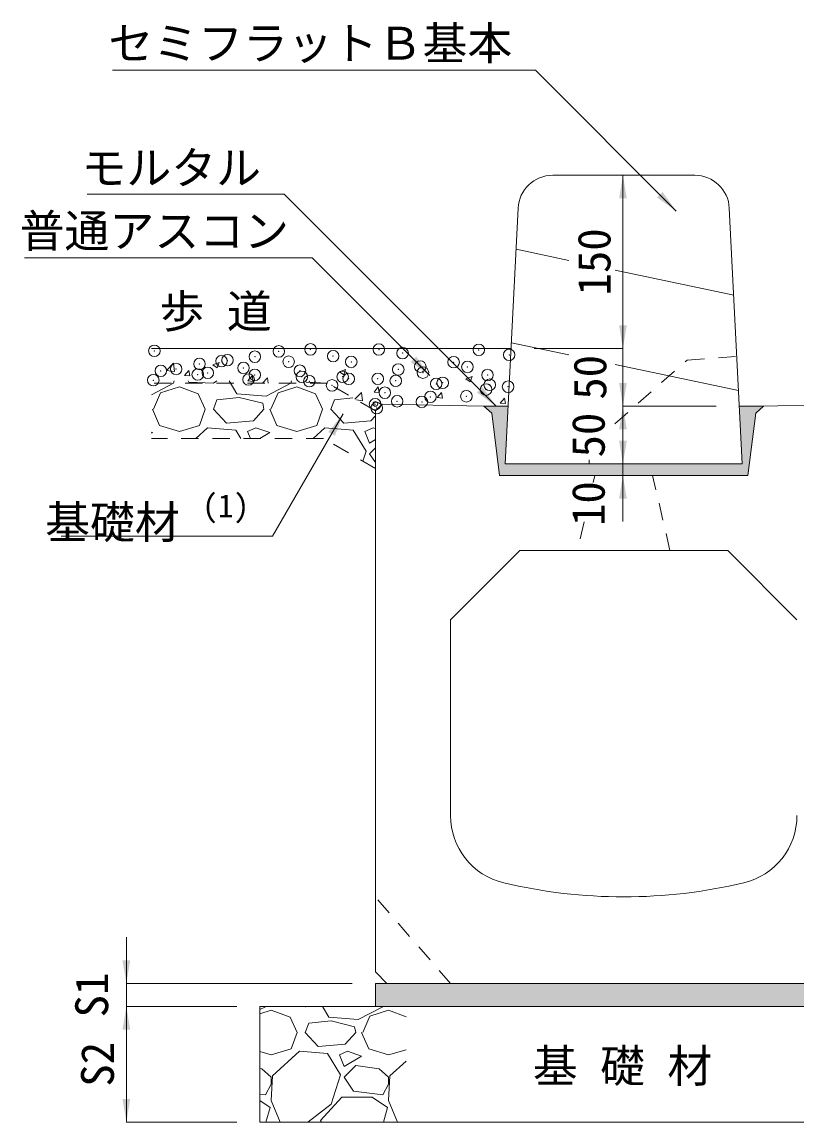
# Model space of a CAD drawing. Units: millimetres at full size; some dimension numbers follow another scale. Extents: x 80703 to 103503, y 5263 to 15046.
# Drawn here: x 82687 to 83358, y 10905 to 11857 of the extents above; entities that cross this region are included whole.
import ezdxf
from ezdxf.enums import TextEntityAlignment as Align

# ---------------------------------------------------------------- set-up
doc = ezdxf.new("R2010")
doc.units = ezdxf.units.MM
doc.header["$LTSCALE"] = 20
doc.header["$PDMODE"] = 32
doc.header["$PDSIZE"] = 10
doc.linetypes.add('USER1', pattern=[1.35, 0.75, -0.6])
for name, color, linetype, lineweight in [('0_2', 7, 'Continuous', 9), ('寸法引出', 7, 'Continuous', 9), ('寸法線', 7, 'Continuous', 9), ('本体', 7, 'Continuous', 5), ('補助線', 8, 'Continuous', 13), ('ﾊｯﾁﾝｸﾞ', 7, 'Continuous', 5)]:
    doc.layers.add(name, color=color, linetype=linetype, lineweight=lineweight)
doc.styles.add('ＭＳ ゴシック', font='')
doc.styles.get('ＭＳ ゴシック').set_extended_font_data('MS Gothic')

# ---------------------------------------------------------------- blocks, each defined once
blk = doc.blocks.new('filled_arrow')
at = {"color": 0, "linetype": 'Continuous', "lineweight": -2}
blk.add_solid([(7.5, 1.25), (0, 0), (7.5, -1.25)], dxfattribs=at)

msp = doc.modelspace()

# ---------------------------------------------------------------- hatches: boundary and pattern name
at = {"layer": 'ﾊｯﾁﾝｸﾞ'}
for points in [[(83105.02, 11474.66), (83107.52, 11524.66), (83086.52, 11524.78), (83093.26, 11518.71), (83100.02, 11464.66), (83315.02, 11464.66), (83321.77, 11518.71), (83328.51, 11524.78), (83307.51, 11524.78), (83310.02, 11474.66)], [(83422.52, 11004.66), (83422.52, 11024.66), (83002.52, 11024.66), (82992.52, 11024.66), (82992.52, 11004.66)]]:
    msp.add_hatch(color=8, dxfattribs=at).paths.add_polyline_path(points)

# ---------------------------------------------------------------- linework, layer by layer
at = {"layer": '0_2', "lineweight": 20}
for p, q in [((83146.05, 11724.66), (83268.98, 11724.66)), ((83105.02, 11474.66), (83116.09, 11696.16)), ((83310.02, 11474.66), (83298.94, 11696.16)), ((82798.82, 11574.66), (83110.02, 11574.66)), ((82998.51, 11526.54), (82992.52, 11520.66)), ((82992.52, 11520.66), (82992.52, 11034.66)), ((82998.51, 11526.54), (83086.52, 11524.78)), ((83093.26, 11518.71), (83086.52, 11524.78)), ((83086.52, 11524.78), (83107.52, 11524.78)), ((83328.51, 11524.78), (83307.52, 11524.66)), ((83321.77, 11518.71), (83328.51, 11524.78)), ((83416.52, 11526.54), (83328.51, 11524.78)), ((83093.26, 11518.71), (83100.02, 11464.66)), ((83321.77, 11518.71), (83315.02, 11464.66)), ((83105.02, 11474.66), (83310.02, 11474.66)), ((83315.02, 11464.66), (83100.02, 11464.66)), ((83057.52, 11339.66), (83117.52, 11399.66)), ((83297.52, 11399.66), (83117.52, 11399.66)), ((83297.52, 11399.66), (83357.52, 11339.66)), ((83057.52, 11339.66), (83057.52, 11170.19)), ((83002.52, 11024.66), (82992.52, 11034.66)), ((82992.52, 11024.66), (83422.52, 11024.66)), ((82992.52, 11024.66), (82992.52, 11004.66)), ((83412.51, 11024.66), (83002.52, 11024.66)), ((82892.52, 11004.66), (83522.52, 11004.66)), ((82892.52, 11004.66), (82892.52, 10904.66)), ((82892.52, 10904.66), (83522.52, 10904.66))]:
    msp.add_line(p, q, dxfattribs=at)
at = {"layer": '0_2', "linetype": 'USER1'}
for p, q in [((82950.95, 11544.66), (82798.82, 11544.66)), ((82992.52, 11520.66), (82950.95, 11544.66)), ((82947.48, 11496.66), (82798.82, 11496.66)), ((82992.52, 11470.66), (82947.48, 11496.66))]:
    msp.add_line(p, q, dxfattribs=at)
at = {"layer": '0_2', "lineweight": 20}
for centre, radius, start, end in [((83146.05, 11694.66), 30, 90, 177.13789), ((83268.98, 11694.66), 30, 2.8627, 90), ((83117.52, 11170.19), 60, 180, 256.65785), ((83297.51, 11170.19), 60, 283.34237, 0), ((83207.52, 11549.66), 450, 256.65777, 283.34225)]:
    msp.add_arc(centre, radius, start, end, dxfattribs=at)
at = {"layer": '寸法引出'}
for p, q in [((83206.83, 11724.66), (83206.83, 11574.66)), ((83248.98, 11724.66), (83206.83, 11724.66)), ((83206.83, 11614.66), (83206.83, 11484.66)), ((83130.02, 11574.66), (83206.83, 11574.66)), ((83130.02, 11574.66), (83206.83, 11574.66)), ((83206.83, 11564.66), (83206.83, 11454.66)), ((83287.52, 11524.66), (83206.83, 11524.66)), ((83287.52, 11524.66), (83206.83, 11524.66)), ((83206.83, 11514.66), (83206.83, 11424.66)), ((83290.02, 11474.66), (83206.83, 11474.66)), ((83290.02, 11474.66), (83206.83, 11474.66)), ((83290.02, 11464.66), (83206.83, 11464.66)), ((82776.95, 11064.66), (82776.95, 10964.66)), ((82972.52, 11024.66), (82776.95, 11024.66)), ((82872.52, 11004.66), (82776.95, 11004.66)), ((82776.95, 11004.66), (82776.95, 10904.66)), ((82872.52, 11004.66), (82776.95, 11004.66)), ((82872.52, 10904.66), (82776.95, 10904.66))]:
    msp.add_line(p, q, dxfattribs=at)
at = {"layer": '寸法線'}
for points in [[(83252.95, 11693.66), (83131.01, 11815.6), (82765.02, 11815.6)], [(83096.96, 11524.72), (82913.51, 11708.29), (82742.9, 11708.29)], [(83039.61, 11551.14), (82937.67, 11653.08), (82688.63, 11653.08)], [(82964.58, 11517.93), (82903.41, 11411.98), (82720.54, 11411.98)]]:
    msp.add_lwpolyline(points, dxfattribs=at)
at = {"layer": '本体', "lineweight": 9}
for p, q in [((83160.02, 11650.94), (83114.31, 11660.57)), ((83302.7, 11620.88), (83200.23, 11642.47)), ((83160.02, 11569.11), (83110.26, 11579.57)), ((83306.84, 11538.26), (83200.23, 11560.66))]:
    msp.add_line(p, q, dxfattribs=at)
at = {"layer": '本体', "linetype": 'USER1', "lineweight": 9}
for p, q in [((83262.52, 11564.66), (83305.37, 11567.66)), ((83199.85, 11509.37), (83262.52, 11564.66)), ((83177.52, 11474.66), (83177.52, 11478.11)), ((83182.52, 11464.66), (83181.11, 11458.58)), ((83247.52, 11399.66), (83232.52, 11464.66)), ((83173.22, 11424.39), (83167.52, 11399.66)), ((83057.52, 11024.66), (82992.52, 11099.66))]:
    msp.add_line(p, q, dxfattribs=at)
at = {"layer": '補助線'}
msp.add_circle((82992.52, 11526.66), 2, dxfattribs=at)
at = {"layer": 'ﾊｯﾁﾝｸﾞ'}
for p, q in [((82811.81, 11555.62), (82817.74, 11561.81)), ((82818.58, 11554.57), (82817.74, 11561.81)), ((82851.88, 11560.42), (82855.67, 11557.87)), ((82851.89, 11560.43), (82857.22, 11562.48)), ((82855.67, 11557.87), (82857.22, 11562.47)), ((82811.8, 11555.63), (82818.58, 11554.58)), ((82827.42, 11551.28), (82831.09, 11555.66)), ((82827.42, 11551.28), (82831.97, 11550.88)), ((82831.95, 11550.88), (82831.07, 11555.65)), ((82882.07, 11546.5), (82885.74, 11550.88)), ((82886.6, 11546.09), (82885.72, 11550.87)), ((82894.71, 11544.66), (82899.07, 11549.2)), ((82899.59, 11544.66), (82899.06, 11549.2)), ((82961.39, 11554.32), (82965.18, 11551.76)), ((82961.4, 11554.33), (82966.73, 11556.37)), ((82965.18, 11551.76), (82966.73, 11556.37)), ((83070.9, 11548.22), (83076.24, 11550.27)), ((83070.9, 11548.22), (83074.69, 11545.66)), ((83074.69, 11545.66), (83076.24, 11550.26)), ((82817.81, 11544.49), (82798.82, 11534.54)), ((82806.63, 11536.37), (82822.89, 11541.45)), ((82818.43, 11546.66), (82817.81, 11544.49)), ((82822.89, 11541.45), (82839.15, 11535.35)), ((82830.53, 11546.66), (82831.02, 11545.51)), ((82831.02, 11545.51), (82852.35, 11544.49)), ((82852.35, 11544.49), (82855.16, 11546.66)), ((82872.67, 11535.35), (82866.08, 11546.66)), ((82882.07, 11546.5), (82886.63, 11546.1)), ((82919.41, 11544.49), (82898.07, 11533.32)), ((82908.23, 11536.37), (82924.49, 11541.45)), ((82920.03, 11546.66), (82919.41, 11544.49)), ((82924.49, 11541.45), (82940.75, 11535.35)), ((82932.13, 11546.66), (82932.62, 11545.51)), ((82932.62, 11545.51), (82950.99, 11544.63)), ((82939.2, 11544.66), (82940.4, 11546.09)), ((82940.64, 11544.66), (82940.38, 11546.09)), ((82991.38, 11536.93), (82995.05, 11541.31)), ((82995.91, 11536.53), (82995.03, 11541.31)), ((82800.54, 11522.14), (82806.63, 11536.36)), ((82839.15, 11535.35), (82845.24, 11522.14)), ((82852.35, 11522.14), (82855.4, 11530.27)), ((82874.71, 11532.3), (82855.4, 11530.27)), ((82898.07, 11533.32), (82872.67, 11535.35)), ((82895.03, 11527.22), (82874.71, 11532.3)), ((82902.14, 11522.14), (82908.23, 11536.36)), ((82940.75, 11535.35), (82946.84, 11522.14)), ((82953.95, 11522.14), (82957, 11530.27)), ((82972.96, 11531.95), (82957, 11530.27)), ((82974.88, 11530.84), (82980.39, 11536.58)), ((82976.07, 11530.15), (82981.23, 11529.35)), ((82981.23, 11529.35), (82980.39, 11536.58)), ((82991.38, 11536.93), (82995.94, 11536.54)), ((83046.04, 11532.15), (83049.71, 11536.53)), ((83046.04, 11532.15), (83050.59, 11531.75)), ((83050.57, 11531.75), (83049.69, 11536.53)), ((83100.69, 11527.37), (83104.37, 11531.75)), ((83105.23, 11526.97), (83104.34, 11531.74)), ((82799.52, 11522.14), (82805.62, 11507.92)), ((82840.16, 11507.92), (82845.24, 11522.14)), ((82863.53, 11509.95), (82852.35, 11522.14)), ((82896.04, 11522.14), (82886.9, 11511.98)), ((82896.04, 11522.14), (82895.03, 11527.22)), ((82901.12, 11522.14), (82907.22, 11507.92)), ((82941.76, 11507.92), (82946.84, 11522.14)), ((82965.13, 11509.95), (82953.95, 11522.14)), ((83100.69, 11527.37), (83105.25, 11526.97)), ((82886.9, 11511.98), (82863.53, 11509.95)), ((82988.5, 11511.98), (82965.13, 11509.95)), ((82992.52, 11516.44), (82988.5, 11511.98)), ((82799.52, 11501.82), (82798.82, 11502.06)), ((82798.82, 11501.4), (82799.52, 11501.82)), ((82805.62, 11507.92), (82822.89, 11502.84)), ((82822.89, 11502.84), (82840.16, 11507.92)), ((82847.27, 11505.89), (82837.17, 11496.66)), ((82871.66, 11503.85), (82847.27, 11505.89)), ((82876.05, 11496.66), (82871.66, 11503.85)), ((82888.93, 11505.89), (82881.82, 11502.84)), ((82881.82, 11502.84), (82884.29, 11496.66)), ((82901.12, 11501.82), (82888.93, 11505.89)), ((82892.52, 11496.66), (82901.12, 11501.82)), ((82907.22, 11507.92), (82924.49, 11502.84)), ((82924.49, 11502.84), (82941.76, 11507.92)), ((82948.87, 11505.89), (82938.77, 11496.66)), ((82973.26, 11503.85), (82948.87, 11505.89)), ((82984.43, 11485.57), (82973.26, 11503.85)), ((82990.53, 11505.89), (82983.42, 11502.84)), ((82983.42, 11502.84), (82987.48, 11492.68)), ((82992.52, 11505.22), (82990.53, 11505.89)), ((82987.48, 11492.68), (82992.52, 11495.7)), ((82981.67, 11476.92), (82984.43, 11485.57)), ((82992.52, 11488.57), (82987.48, 11483.53)), ((82987.48, 11483.53), (82992.52, 11475.98)), ((82897.36, 11004.66), (82897.32, 11004.49)), ((82928.34, 11004.66), (82931.86, 11004.49)), ((82931.86, 11004.49), (82932.08, 11004.66)), ((82952.18, 10995.35), (82946.75, 11004.66)), ((82998.96, 11004.66), (82998.92, 11004.49)), ((82897.32, 11004.49), (82892.52, 11001.98)), ((82892.52, 10998.36), (82902.4, 11001.45)), ((82902.4, 11001.45), (82918.65, 10995.35)), ((82918.65, 10995.35), (82924.75, 10982.14)), ((82977.58, 10993.32), (82952.18, 10995.35)), ((82998.92, 11004.49), (82977.58, 10993.32)), ((82981.64, 10982.14), (82987.74, 10996.37)), ((82987.74, 10996.37), (83004, 11001.45)), ((83004, 11001.45), (83019.04, 10995.81)), ((82931.86, 10982.14), (82934.91, 10990.27)), ((82954.21, 10992.3), (82934.91, 10990.27)), ((82974.53, 10987.22), (82954.21, 10992.3)), ((82975.55, 10982.14), (82974.53, 10987.22)), ((82919.67, 10967.92), (82924.75, 10982.14)), ((82943.04, 10969.95), (82931.86, 10982.14)), ((82975.55, 10982.14), (82966.4, 10971.98)), ((82980.63, 10982.14), (82986.72, 10967.92)), ((82902.4, 10962.84), (82919.67, 10967.92)), ((82966.4, 10971.98), (82943.03, 10969.95)), ((82986.72, 10967.92), (83003.99, 10962.84)), ((83004, 10962.84), (83019.04, 10967.26)), ((82892.52, 10965.74), (82902.39, 10962.84)), ((82926.78, 10965.89), (82903.41, 10944.55)), ((82951.16, 10963.85), (82926.78, 10965.89)), ((82962.34, 10945.57), (82951.16, 10963.85)), ((82968.44, 10965.89), (82961.32, 10962.84)), ((82961.32, 10962.84), (82965.39, 10952.68)), ((82965.39, 10952.68), (82980.63, 10961.82)), ((82980.63, 10961.82), (82968.44, 10965.89)), ((83019.04, 10957.36), (83005.01, 10944.55)), ((82894.27, 10950.65), (82892.52, 10950.91)), ((82902.4, 10943.53), (82894.27, 10950.65)), ((82975.55, 10953.69), (82965.39, 10943.53)), ((82995.87, 10950.65), (82975.55, 10953.69)), ((83004, 10943.53), (82995.87, 10950.65)), ((82903.41, 10944.55), (82902.4, 10923.21)), ((82902.4, 10937.44), (82902.4, 10943.53)), ((82954.21, 10920.17), (82962.34, 10945.57)), ((82965.39, 10943.53), (82973.52, 10931.34)), ((83005.01, 10944.55), (83004, 10923.21)), ((83004, 10937.44), (83004, 10943.53)), ((82892.52, 10928.87), (82897.32, 10928.29)), ((82897.32, 10928.29), (82902.39, 10937.44)), ((82973.52, 10931.34), (82998.92, 10928.29)), ((82998.92, 10928.29), (83003.99, 10937.44)), ((82892.52, 10923.25), (82901.38, 10917.12)), ((82902.4, 10923.21), (82910.21, 10904.66)), ((82934.15, 10904.66), (82954.21, 10920.17)), ((82945.07, 10905.94), (82963.35, 10926.26)), ((82963.36, 10926.26), (82989.77, 10926.26)), ((82989.77, 10926.26), (83002.98, 10917.12)), ((83004, 10923.21), (83011.81, 10904.66)), ((82901.38, 10917.12), (82897.82, 10904.66)), ((83002.98, 10917.12), (82999.42, 10904.66)), ((82945.81, 10904.66), (82945.07, 10905.94))]:
    msp.add_line(p, q, dxfattribs=at)
for p in [(82801.19, 11572.57), (82908.93, 11572.13), (82936.32, 11573.87), (82995.52, 11573.75), (83082.06, 11573.44), (82859.33, 11563.73), (82864.49, 11564.5), (82888.19, 11567.53), (82917.45, 11563.16), (82955.94, 11568.04), (82971.62, 11563.03), (83016.06, 11570.65), (83060.27, 11562.77), (83108.39, 11569.11), (82806.77, 11555.26), (82820.05, 11556.87), (82840.26, 11561.22), (82847.45, 11553.54), (82878.33, 11557.79), (82927.19, 11555.4), (83012.33, 11556.46), (83031.41, 11558.97), (83033.72, 11553.75), (83072.21, 11558.63), (82800.26, 11547.2), (82838.75, 11552.08), (82882.75, 11547.77), (82888.13, 11551.82), (82928.81, 11550.1), (82935.35, 11546.33), (82955.02, 11542.67), (82964.21, 11550.13), (82969.48, 11548.38), (82994.59, 11548.39), (83010.16, 11546.66), (83045.17, 11543.99), (83050.84, 11544.94), (83089.6, 11551.62), (83091.51, 11543.22), (83000.73, 11536.36), (83071.28, 11533.26), (83088.34, 11539.05), (83107.42, 11541.56), (82992.28, 11526.41), (83011.36, 11528.92), (83032.79, 11528.38), (83040.22, 11532.72), (82993.67, 11523.02)]:
    msp.add_point(p, dxfattribs=at)

# ---------------------------------------------------------------- block references
at = {"layer": '寸法引出', "xscale": 2.67, "yscale": 2.67}
for p, rotation in [((83206.83, 11724.66), 270), ((83206.83, 11574.66), 90), ((83206.83, 11574.66), 90), ((83206.83, 11524.66), 90), ((83206.83, 11524.66), 270), ((83206.83, 11474.66), 90), ((83206.83, 11464.66), 270), ((82776.95, 11024.66), 90), ((82776.95, 11004.66), 270), ((82776.95, 11004.66), 270), ((82776.95, 10904.66), 90)]:
    msp.add_blockref('filled_arrow', p, dxfattribs=dict(at, rotation=rotation))
at = {"layer": '寸法線', "xscale": 2.67, "yscale": 2.67}
for p, rotation in [((83252.95, 11693.66), 135), ((83039.61, 11551.14), 135), ((83096.96, 11524.72), 135), ((82964.58, 11517.93), 240)]:
    msp.add_blockref('filled_arrow', p, dxfattribs=dict(at, rotation=rotation))

# ---------------------------------------------------------------- texts
at = {"layer": '0_2', "style": 'ＭＳ ゴシック'}
for s, p in [('歩 道', (82805.73, 11584.01)), ('基 礎 材', (83128.87, 10930.49))]:
    msp.add_text(s, height=28.48, dxfattribs=at).set_placement(p, align=Align.BOTTOM_LEFT)
at = {"layer": '寸法引出', "style": 'ＭＳ ゴシック'}
for s, p in [('150', (83181.83, 11649.66)), ('50', (83178.2, 11549.66)), ('50', (83176.83, 11499.66)), ('10', (83176.83, 11440.3)), ('S1', (82746.95, 11014.66)), ('S2', (82751.95, 10954.66))]:
    msp.add_text(s, height=28.48, rotation=90, dxfattribs=at).set_placement(p, align=Align.MIDDLE_CENTER)
at = {"layer": '寸法線', "style": 'ＭＳ ゴシック'}
for s, p in [('セミフラットＢ基本', (83111.01, 11853.28)), ('モルタル', (82893.51, 11745.36)), ('普通アスコン', (82917.67, 11690.75))]:
    msp.add_text(s, height=28.48, dxfattribs=at).set_placement(p, align=Align.TOP_RIGHT)
for s, height, p in [('(1)', 19.94, (82842.62, 11422.46)), ('基礎材 ', 28.48, (82706.64, 11401.46))]:
    msp.add_text(s, height=height, dxfattribs=at).set_placement(p, align=Align.BOTTOM_LEFT)

doc.saveas('drawing.dxf')
